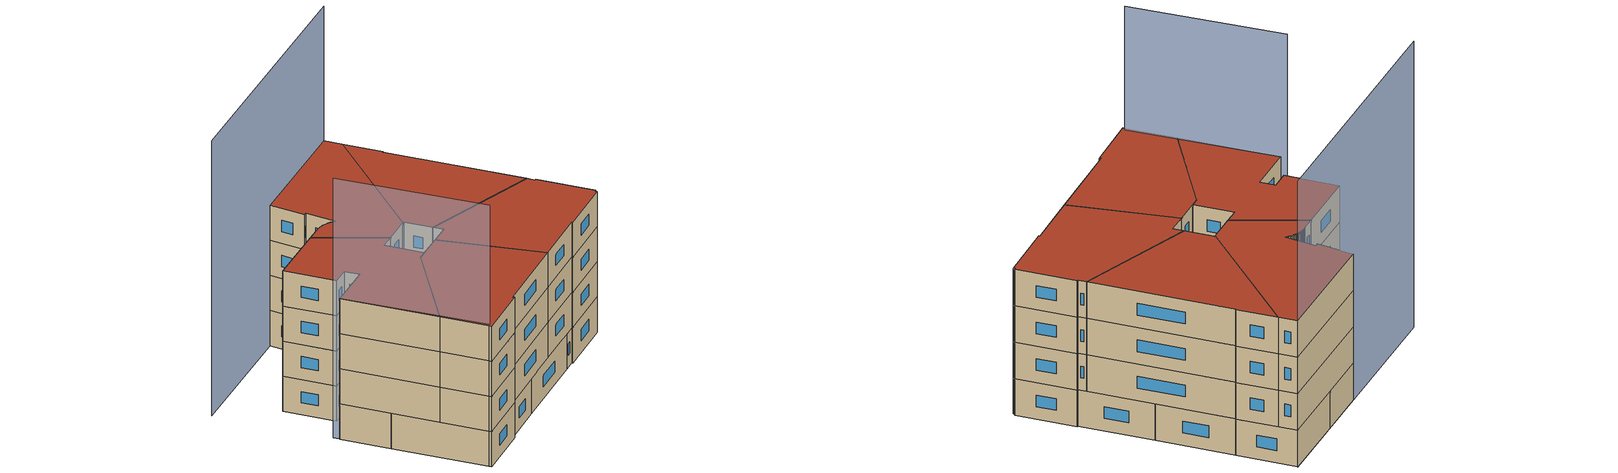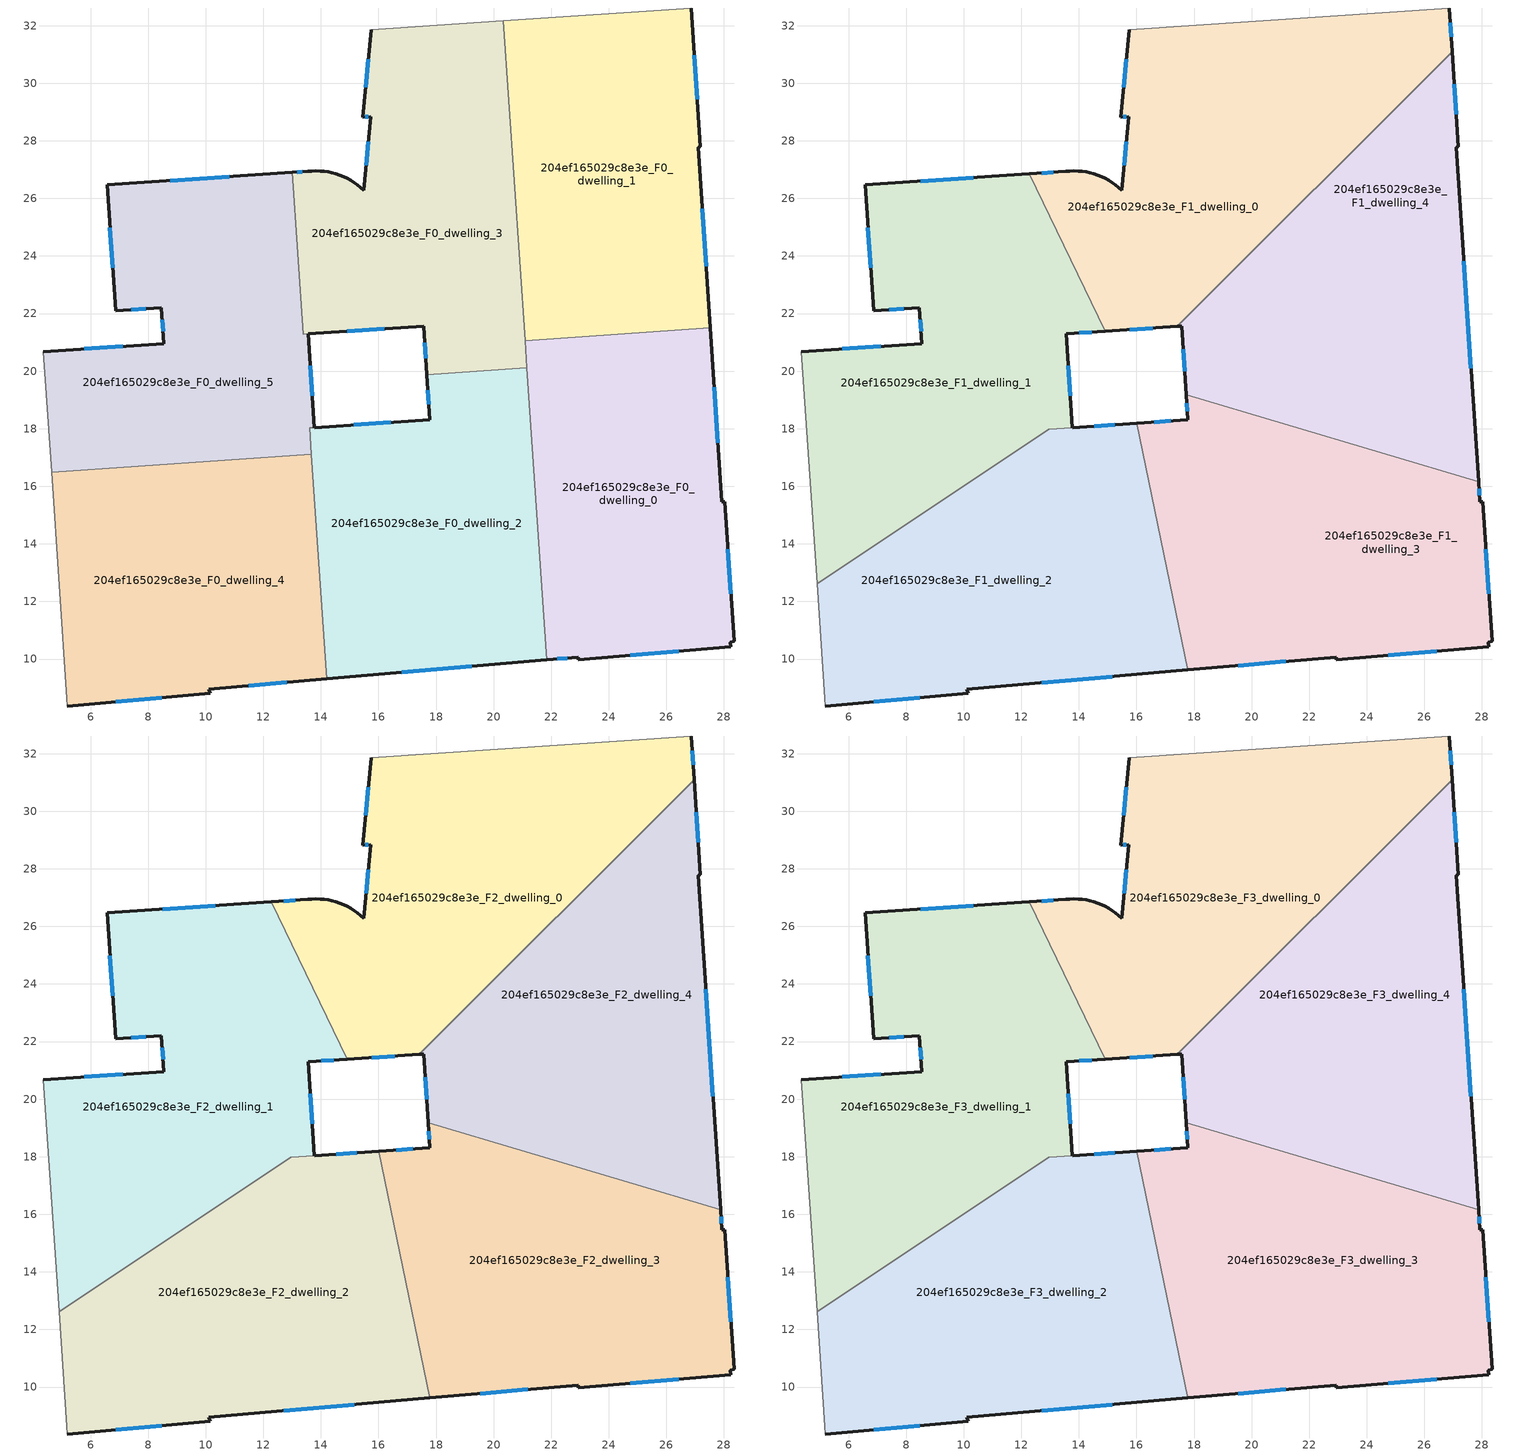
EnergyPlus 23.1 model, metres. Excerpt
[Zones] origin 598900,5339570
204ef165029c8e3e_F0_dwelling_0
 floor ground (EU_floor_Construction): 27.52,21.5 27.93,15.46 28.03,15.47 28.35,10.62 28.21,10.59 28.23,10.43 22.94,9.97 22.93,10.07 21.85,9.97 21.09,21.06 z0
 wall outside (EU_wall_Construction): 21.85,9.97 22.93,10.07 22.94,9.97 28.23,10.43 28.21,10.59 28.35,10.62 28.03,15.47 27.93,15.46 27.52,21.5 z0:3
 wall to 204ef165029c8e3e_F0_dwelling_1 (EU_wall_Construction): 27.52,21.5 21.09,21.06 z0:3
 wall to 204ef165029c8e3e_F0_dwelling_2 (EU_wall_Construction): 21.16,20.11 21.85,9.97 z0:3
 wall to 204ef165029c8e3e_F0_dwelling_3 (EU_wall_Construction): 21.09,21.06 21.16,20.11 z0:3
 window (EU_Window_Construction): 24.74,10.13 26.43,10.27 / 22.22,10.01 22.56,10.04 / 27.79,17.52 27.66,19.45 / 28.24,12.27 28.14,13.82 z1.02:1.98
204ef165029c8e3e_F0_dwelling_1
 floor ground (EU_floor_Construction): 26.86,32.61 27.17,27.8 27.1,27.78 27.52,21.5 21.09,21.06 20.33,32.17 z0
 wall outside (EU_wall_Construction): 27.52,21.5 27.1,27.78 27.17,27.8 26.86,32.61 z0:3
 wall adiabatic (EU_wall_Construction): 26.86,32.61 20.33,32.17 z0:3
 wall to 204ef165029c8e3e_F0_dwelling_3 (EU_wall_Construction): 20.33,32.17 21.09,21.06 z0:3
 window (EU_Window_Construction): 27.38,23.64 27.25,25.64 / 27.07,29.44 26.97,30.98 z1.02:1.98
204ef165029c8e3e_F0_dwelling_2
 floor ground (EU_floor_Construction): 21.16,20.11 21.85,9.97 14.2,9.31 13.61,18.03 17.79,18.31 17.68,19.88 z0
 wall outside (EU_wall_Construction): 14.2,9.31 21.85,9.97 / 17.68,19.88 17.79,18.31 13.78,18.04 z0:3
 wall to 204ef165029c8e3e_F0_dwelling_5 (EU_wall_Construction): 13.78,18.04 13.61,18.03 13.67,17.11 z0:3
 wall to 204ef165029c8e3e_F0_dwelling_3 (EU_wall_Construction): 21.16,20.11 17.68,19.88 z0:3
 wall to 204ef165029c8e3e_F0_dwelling_4 (EU_wall_Construction): 13.67,17.11 14.2,9.31 z0:3
 window (EU_Window_Construction): 16.8,9.54 19.25,9.75 / 16.43,18.22 15.14,18.13 / 17.72,19.34 17.75,18.84 z1.02:1.98
204ef165029c8e3e_F0_dwelling_3
 floor ground (EU_floor_Construction): 20.33,32.17 21.16,20.11 17.68,19.88 17.57,21.57 13.39,21.29 13.01,26.9 13.54,26.94 13.69,26.95 13.83,26.96 13.97,26.95 14.11,26.94 14.25,26.92 14.39,26.89 14.52,26.86 14.65,26.81 14.79,26.76 14.91,26.7 15.04,26.63 15.16,26.55 15.27,26.47 15.38,26.38 15.48,26.28 15.73,28.84 15.45,28.82 15.75,31.86 z0
 wall outside (EU_wall_Construction): 15.75,31.86 15.45,28.82 15.73,28.84 15.48,26.28 15.38,26.38 15.27,26.47 15.16,26.55 15.04,26.63 14.91,26.7 14.79,26.76 14.65,26.81 14.52,26.86 14.39,26.89 14.25,26.92 14.11,26.94 13.97,26.95 13.83,26.96 13.69,26.95 13.54,26.94 13.01,26.9 / 13.56,21.3 17.57,21.57 17.68,19.88 z0:3
 wall adiabatic (EU_wall_Construction): 20.33,32.17 15.75,31.86 z0:3
 wall to 204ef165029c8e3e_F0_dwelling_5 (EU_wall_Construction): 13.01,26.9 13.39,21.29 13.56,21.3 z0:3
 window (EU_Window_Construction): 15.65,27.97 15.57,27.15 / 15.55,28.83 15.64,28.83 / 15.65,30.83 15.55,29.86 / 17.61,20.99 17.65,20.45 / 13.36,26.92 13.19,26.91 / 14.92,21.39 16.2,21.47 z1.02:1.98
204ef165029c8e3e_F0_dwelling_4
 floor ground (EU_floor_Construction): 13.67,17.11 14.2,9.31 10.1,8.96 10.16,8.82 5.18,8.37 5.18,8.64 4.65,16.49 z0
 wall outside (EU_wall_Construction): 5.18,8.37 10.16,8.82 10.1,8.96 14.2,9.31 z0:3
 wall adiabatic (EU_wall_Construction): 4.65,16.49 5.18,8.64 5.18,8.37 z0:3
 wall to 204ef165029c8e3e_F0_dwelling_5 (EU_wall_Construction): 13.67,17.11 4.65,16.49 z0:3
 window (EU_Window_Construction): 11.5,9.08 12.81,9.19 / 6.88,8.52 8.46,8.66 z1.02:1.98
204ef165029c8e3e_F0_dwelling_5
 floor ground (EU_floor_Construction): 13.01,26.9 13.39,21.29 13.56,21.29 13.78,18.04 13.61,18.03 13.67,17.11 4.65,16.49 4.36,20.67 8.55,20.96 8.46,22.21 6.87,22.1 6.57,26.47 z0
 wall outside (EU_wall_Construction): 13.78,18.04 13.56,21.29 / 13.01,26.9 6.57,26.47 6.87,22.1 8.46,22.21 8.55,20.96 4.36,20.67 z0:3
 wall adiabatic (EU_wall_Construction): 4.36,20.67 4.65,16.49 z0:3
 window (EU_Window_Construction): 13.7,19.15 13.63,20.19 / 7.12,20.86 5.78,20.77 / 8.49,21.78 8.52,21.38 / 7.41,22.14 7.92,22.17 / 6.67,24.98 6.77,23.59 / 10.82,26.75 8.76,26.62 z1.02:1.98
204ef165029c8e3e_F1_dwelling_0
 floor to 204ef165029c8e3e_F0_dwelling_3 (EU_floor_Construction): 20.34,32.17 20.83,24.96 17.42,21.56 14.91,21.39 13.13,25.09 13.01,26.9 13.54,26.94 13.69,26.95 13.83,26.96 13.97,26.95 14.11,26.94 14.25,26.92 14.39,26.89 14.52,26.86 14.65,26.81 14.79,26.76 14.91,26.7 15.04,26.63 15.16,26.55 15.27,26.47 15.38,26.38 15.48,26.28 15.73,28.84 15.45,28.82 15.75,31.86 z3
 floor to 204ef165029c8e3e_F0_dwelling_1 (EU_floor_Construction): 26.86,32.61 26.96,31.09 20.83,24.96 20.34,32.17 z3
 floor to 204ef165029c8e3e_F0_dwelling_5 (EU_floor_Construction): 13.01,26.9 13.13,25.09 12.28,26.85 z3
 wall outside (EU_wall_Construction): 15.75,31.86 15.45,28.82 15.73,28.84 15.48,26.28 15.38,26.38 15.27,26.47 15.16,26.55 15.04,26.63 14.91,26.7 14.79,26.76 14.65,26.81 14.52,26.86 14.39,26.89 14.25,26.92 14.11,26.94 13.97,26.95 13.83,26.96 13.69,26.95 13.54,26.94 12.28,26.85 / 26.96,31.09 26.86,32.61 / 14.91,21.39 17.42,21.55 z3:6
 wall adiabatic (EU_wall_Construction): 26.86,32.61 15.75,31.86 z3:6
 wall to 204ef165029c8e3e_F1_dwelling_4 (EU_wall_Construction): 17.42,21.55 26.96,31.09 z3:6
 wall to 204ef165029c8e3e_F1_dwelling_1 (EU_wall_Construction): 12.28,26.85 14.91,21.39 z3:6
 window (EU_Window_Construction): 15.65,27.97 15.57,27.15 / 15.55,28.83 15.64,28.83 / 15.65,30.83 15.55,29.86 / 26.93,31.61 26.89,32.09 / 15.77,21.44 16.57,21.5 / 13.11,26.91 12.71,26.88 z4.02:4.98
204ef165029c8e3e_F1_dwelling_1
 floor to 204ef165029c8e3e_F0_dwelling_5 (EU_floor_Construction): 12.28,26.85 13.13,25.09 13.39,21.29 13.56,21.29 13.78,18.04 12.95,17.99 11.41,16.95 4.65,16.49 4.36,20.67 8.55,20.96 8.46,22.21 6.87,22.1 6.57,26.47 z3
 floor to 204ef165029c8e3e_F0_dwelling_3 (EU_floor_Construction): 13.13,25.09 14.91,21.39 13.39,21.29 z3
 floor to 204ef165029c8e3e_F0_dwelling_4 (EU_floor_Construction): 11.41,16.95 4.91,12.61 4.65,16.49 z3
 wall outside (EU_wall_Construction): 12.28,26.85 6.57,26.47 6.87,22.1 8.46,22.21 8.55,20.96 4.36,20.67 / 13.78,18.04 13.56,21.29 14.91,21.39 z3:6
 wall adiabatic (EU_wall_Construction): 4.36,20.67 4.91,12.61 z3:6
 wall to 204ef165029c8e3e_F1_dwelling_2 (EU_wall_Construction): 4.91,12.61 12.95,17.99 13.78,18.04 z3:6
 window (EU_Window_Construction): 7.12,20.86 5.78,20.77 / 8.49,21.78 8.52,21.38 / 7.41,22.14 7.92,22.17 / 6.67,24.98 6.77,23.59 / 10.34,26.72 8.52,26.6 / 14.02,21.33 14.45,21.36 / 13.7,19.15 13.63,20.19 z4.02:4.98
204ef165029c8e3e_F1_dwelling_2
 floor to 204ef165029c8e3e_F0_dwelling_2 (EU_floor_Construction): 16.01,18.19 17.78,9.62 14.2,9.31 13.61,18.03 13.78,18.04 z3
 floor to 204ef165029c8e3e_F0_dwelling_4 (EU_floor_Construction): 13.67,17.11 14.2,9.31 10.1,8.96 10.16,8.82 5.18,8.37 5.18,8.64 4.91,12.61 11.41,16.95 z3
 floor to 204ef165029c8e3e_F0_dwelling_5 (EU_floor_Construction): 13.61,18.03 13.67,17.11 11.41,16.95 12.95,17.99 z3
 wall outside (EU_wall_Construction): 16.01,18.19 13.78,18.04 / 5.18,8.37 10.16,8.82 10.1,8.96 17.78,9.62 z3:6
 wall adiabatic (EU_wall_Construction): 4.91,12.61 5.18,8.64 5.18,8.37 z3:6
 wall to 204ef165029c8e3e_F1_dwelling_3 (EU_wall_Construction): 17.78,9.62 16.01,18.19 z3:6
 window (EU_Window_Construction): 15.25,18.14 14.54,18.09 / 12.71,9.18 15.16,9.39 / 6.88,8.52 8.46,8.66 z4.02:4.98
204ef165029c8e3e_F1_dwelling_3
 floor to 204ef165029c8e3e_F0_dwelling_0 (EU_floor_Construction): 27.88,16.15 27.93,15.46 28.03,15.47 28.35,10.62 28.21,10.59 28.23,10.43 22.94,9.97 22.93,10.07 21.85,9.97 21.29,18.12 z3
 floor to 204ef165029c8e3e_F0_dwelling_2 (EU_floor_Construction): 21.29,18.12 21.85,9.97 17.78,9.62 16.01,18.19 17.79,18.31 17.73,19.19 z3
 wall outside (EU_wall_Construction): 17.78,9.62 22.93,10.07 22.94,9.97 28.23,10.43 28.21,10.59 28.35,10.62 28.03,15.47 27.93,15.46 27.88,16.15 / 17.73,19.19 17.79,18.31 16.01,18.19 z3:6
 wall to 204ef165029c8e3e_F1_dwelling_4 (EU_wall_Construction): 27.88,16.15 17.73,19.19 z3:6
 window (EU_Window_Construction): 28.24,12.27 28.14,13.82 / 24.74,10.13 26.43,10.27 / 19.53,9.77 21.18,9.92 / 17.18,18.27 16.61,18.23 / 17.75,18.89 17.77,18.61 / 27.91,15.7 27.9,15.92 z4.02:4.98
204ef165029c8e3e_F1_dwelling_4
 floor to 204ef165029c8e3e_F0_dwelling_1 (EU_floor_Construction): 26.96,31.09 27.17,27.8 27.1,27.78 27.52,21.5 21.09,21.06 20.83,24.96 z3
 floor to 204ef165029c8e3e_F0_dwelling_0 (EU_floor_Construction): 27.52,21.5 27.88,16.15 21.29,18.12 21.09,21.06 z3
 floor to 204ef165029c8e3e_F0_dwelling_3 (EU_floor_Construction): 20.83,24.96 21.16,20.11 17.68,19.88 17.57,21.57 17.42,21.56 z3
 floor to 204ef165029c8e3e_F0_dwelling_2 (EU_floor_Construction): 21.16,20.11 21.29,18.12 17.73,19.19 17.68,19.88 z3
 wall outside (EU_wall_Construction): 17.42,21.55 17.57,21.57 17.73,19.19 / 27.88,16.15 27.1,27.78 27.17,27.8 26.96,31.09 z3:6
 window (EU_Window_Construction): 17.62,20.76 17.68,20 / 27.1,28.92 27.03,29.97 / 27.62,20.11 27.37,23.82 z4.02:4.98
204ef165029c8e3e_F2_dwelling_0
 floor to 204ef165029c8e3e_F1_dwelling_0 (EU_floor_Construction): 26.86,32.61 26.96,31.09 17.42,21.55 14.91,21.39 12.28,26.85 13.54,26.94 13.69,26.95 13.83,26.96 13.97,26.95 14.11,26.94 14.25,26.92 14.39,26.89 14.52,26.86 14.65,26.81 14.79,26.76 14.91,26.7 15.04,26.63 15.16,26.55 15.27,26.47 15.38,26.38 15.48,26.28 15.73,28.84 15.45,28.82 15.75,31.86 z6
 wall outside (EU_wall_Construction): 15.75,31.86 15.45,28.82 15.73,28.84 15.48,26.28 15.38,26.38 15.27,26.47 15.16,26.55 15.04,26.63 14.91,26.7 14.79,26.76 14.65,26.81 14.52,26.86 14.39,26.89 14.25,26.92 14.11,26.94 13.97,26.95 13.83,26.96 13.69,26.95 13.54,26.94 12.28,26.85 / 26.96,31.09 26.86,32.61 / 14.91,21.39 17.42,21.55 z6:9
 wall adiabatic (EU_wall_Construction): 26.86,32.61 15.75,31.86 z6:9
 wall to 204ef165029c8e3e_F2_dwelling_4 (EU_wall_Construction): 17.42,21.55 26.96,31.09 z6:9
 wall to 204ef165029c8e3e_F2_dwelling_1 (EU_wall_Construction): 12.28,26.85 14.91,21.39 z6:9
 window (EU_Window_Construction): 15.65,27.97 15.57,27.15 / 15.55,28.83 15.64,28.83 / 15.65,30.83 15.55,29.86 / 26.93,31.61 26.89,32.09 / 15.77,21.44 16.57,21.5 / 13.11,26.91 12.71,26.88 z7.02:7.98
204ef165029c8e3e_F2_dwelling_1
 floor to 204ef165029c8e3e_F1_dwelling_1 (EU_floor_Construction): 12.28,26.85 14.91,21.39 13.56,21.29 13.78,18.04 12.95,17.99 4.91,12.61 4.36,20.67 8.55,20.96 8.46,22.21 6.87,22.1 6.57,26.47 z6
 wall outside (EU_wall_Construction): 12.28,26.85 6.57,26.47 6.87,22.1 8.46,22.21 8.55,20.96 4.36,20.67 / 13.78,18.04 13.56,21.29 14.91,21.39 z6:9
 wall adiabatic (EU_wall_Construction): 4.36,20.67 4.91,12.61 z6:9
 wall to 204ef165029c8e3e_F2_dwelling_2 (EU_wall_Construction): 4.91,12.61 12.95,17.99 13.78,18.04 z6:9
 window (EU_Window_Construction): 7.12,20.86 5.78,20.77 / 8.49,21.78 8.52,21.38 / 7.41,22.14 7.92,22.17 / 6.67,24.98 6.77,23.59 / 10.34,26.72 8.52,26.6 / 14.02,21.33 14.45,21.36 / 13.7,19.15 13.63,20.19 z7.02:7.98
204ef165029c8e3e_F2_dwelling_2
 floor to 204ef165029c8e3e_F1_dwelling_2 (EU_floor_Construction): 16.01,18.19 17.78,9.62 10.1,8.96 10.16,8.82 5.18,8.37 5.18,8.64 4.91,12.61 12.95,17.99 z6
 wall outside (EU_wall_Construction): 16.01,18.19 13.78,18.04 / 5.18,8.37 10.16,8.82 10.1,8.96 17.78,9.62 z6:9
 wall adiabatic (EU_wall_Construction): 4.91,12.61 5.18,8.64 5.18,8.37 z6:9
 wall to 204ef165029c8e3e_F2_dwelling_3 (EU_wall_Construction): 17.78,9.62 16.01,18.19 z6:9
 window (EU_Window_Construction): 15.25,18.14 14.54,18.09 / 12.71,9.18 15.16,9.39 / 6.88,8.52 8.46,8.66 z7.02:7.98
204ef165029c8e3e_F2_dwelling_3
 floor to 204ef165029c8e3e_F1_dwelling_3 (EU_floor_Construction): 27.88,16.15 27.93,15.46 28.03,15.47 28.35,10.62 28.21,10.59 28.23,10.43 22.94,9.97 22.93,10.07 17.78,9.62 16.01,18.19 17.79,18.31 17.73,19.19 z6
 wall outside (EU_wall_Construction): 17.78,9.62 22.93,10.07 22.94,9.97 28.23,10.43 28.21,10.59 28.35,10.62 28.03,15.47 27.93,15.46 27.88,16.15 / 17.73,19.19 17.79,18.31 16.01,18.19 z6:9
 wall to 204ef165029c8e3e_F2_dwelling_4 (EU_wall_Construction): 27.88,16.15 17.73,19.19 z6:9
 window (EU_Window_Construction): 28.24,12.27 28.14,13.82 / 24.74,10.13 26.43,10.27 / 19.53,9.77 21.18,9.92 / 17.18,18.27 16.61,18.23 / 17.75,18.89 17.77,18.61 / 27.91,15.7 27.9,15.92 z7.02:7.98
204ef165029c8e3e_F2_dwelling_4
 floor to 204ef165029c8e3e_F1_dwelling_4 (EU_floor_Construction): 26.96,31.09 27.17,27.8 27.1,27.78 27.88,16.15 17.73,19.19 17.57,21.57 17.42,21.55 z6
 wall outside (EU_wall_Construction): 17.42,21.55 17.57,21.57 17.73,19.19 / 27.88,16.15 27.1,27.78 27.17,27.8 26.96,31.09 z6:9
 window (EU_Window_Construction): 17.62,20.76 17.68,20 / 27.1,28.92 27.03,29.97 / 27.62,20.11 27.37,23.82 z7.02:7.98
204ef165029c8e3e_F3_dwelling_0
 floor to 204ef165029c8e3e_F2_dwelling_0 (EU_floor_Construction): 26.86,32.61 26.96,31.09 17.42,21.55 14.91,21.39 12.28,26.85 13.54,26.94 13.69,26.95 13.83,26.96 13.97,26.95 14.11,26.94 14.25,26.92 14.39,26.89 14.52,26.86 14.65,26.81 14.79,26.76 14.91,26.7 15.04,26.63 15.16,26.55 15.27,26.47 15.38,26.38 15.48,26.28 15.73,28.84 15.45,28.82 15.75,31.86 z9
 wall outside (EU_wall_Construction): 15.75,31.86 15.45,28.82 15.73,28.84 15.48,26.28 15.38,26.38 15.27,26.47 15.16,26.55 15.04,26.63 14.91,26.7 14.79,26.76 14.65,26.81 14.52,26.86 14.39,26.89 14.25,26.92 14.11,26.94 13.97,26.95 13.83,26.96 13.69,26.95 13.54,26.94 12.28,26.85 / 26.96,31.09 26.86,32.61 / 14.91,21.39 17.42,21.55 z9:12
 wall adiabatic (EU_wall_Construction): 26.86,32.61 15.75,31.86 z9:12
 wall to 204ef165029c8e3e_F3_dwelling_4 (EU_wall_Construction): 17.42,21.55 26.96,31.09 z9:12
 wall to 204ef165029c8e3e_F3_dwelling_1 (EU_wall_Construction): 12.28,26.85 14.91,21.39 z9:12
 window (EU_Window_Construction): 15.65,27.97 15.57,27.15 / 15.55,28.83 15.64,28.83 / 15.65,30.83 15.55,29.86 / 26.93,31.61 26.89,32.09 / 15.77,21.44 16.57,21.5 / 13.11,26.91 12.71,26.88 z10.02:10.98
 roof outside (EU_roof_Construction): 17.42,21.55 26.96,31.09 26.86,32.61 15.75,31.86 15.45,28.82 15.73,28.84 15.48,26.28 15.38,26.38 15.27,26.47 15.16,26.55 15.04,26.63 14.91,26.7 14.79,26.76 14.65,26.81 14.52,26.86 14.39,26.89 14.25,26.92 14.11,26.94 13.97,26.95 13.83,26.96 13.69,26.95 13.54,26.94 12.28,26.85 14.91,21.39 z12
204ef165029c8e3e_F3_dwelling_1
 floor to 204ef165029c8e3e_F2_dwelling_1 (EU_floor_Construction): 12.28,26.85 14.91,21.39 13.56,21.29 13.78,18.04 12.95,17.99 4.91,12.61 4.36,20.67 8.55,20.96 8.46,22.21 6.87,22.1 6.57,26.47 z9
 wall outside (EU_wall_Construction): 12.28,26.85 6.57,26.47 6.87,22.1 8.46,22.21 8.55,20.96 4.36,20.67 / 13.78,18.04 13.56,21.29 14.91,21.39 z9:12
 wall adiabatic (EU_wall_Construction): 4.36,20.67 4.91,12.61 z9:12
 wall to 204ef165029c8e3e_F3_dwelling_2 (EU_wall_Construction): 4.91,12.61 12.95,17.99 13.78,18.04 z9:12
 window (EU_Window_Construction): 7.12,20.86 5.78,20.77 / 8.49,21.78 8.52,21.38 / 7.41,22.14 7.92,22.17 / 6.67,24.98 6.77,23.59 / 10.34,26.72 8.52,26.6 / 14.02,21.33 14.45,21.36 / 13.7,19.15 13.63,20.19 z10.02:10.98
 roof outside (EU_roof_Construction): 13.78,18.04 13.56,21.29 14.91,21.39 12.28,26.85 6.57,26.47 6.87,22.1 8.46,22.21 8.55,20.96 4.36,20.67 4.91,12.61 12.95,17.99 z12
204ef165029c8e3e_F3_dwelling_2
 floor to 204ef165029c8e3e_F2_dwelling_2 (EU_floor_Construction): 16.01,18.19 17.78,9.62 10.1,8.96 10.16,8.82 5.18,8.37 5.18,8.64 4.91,12.61 12.95,17.99 z9
 wall outside (EU_wall_Construction): 16.01,18.19 13.78,18.04 / 5.18,8.37 10.16,8.82 10.1,8.96 17.78,9.62 z9:12
 wall adiabatic (EU_wall_Construction): 4.91,12.61 5.18,8.64 5.18,8.37 z9:12
 wall to 204ef165029c8e3e_F3_dwelling_3 (EU_wall_Construction): 17.78,9.62 16.01,18.19 z9:12
 window (EU_Window_Construction): 15.25,18.14 14.54,18.09 / 12.71,9.18 15.16,9.39 / 6.88,8.52 8.46,8.66 z10.02:10.98
 roof outside (EU_roof_Construction): 17.78,9.62 16.01,18.19 12.95,17.99 4.91,12.61 5.18,8.64 5.18,8.37 10.16,8.82 10.1,8.96 z12
204ef165029c8e3e_F3_dwelling_3
 floor to 204ef165029c8e3e_F2_dwelling_3 (EU_floor_Construction): 27.88,16.15 27.93,15.46 28.03,15.47 28.35,10.62 28.21,10.59 28.23,10.43 22.94,9.97 22.93,10.07 17.78,9.62 16.01,18.19 17.79,18.31 17.73,19.19 z9
 wall outside (EU_wall_Construction): 17.78,9.62 22.93,10.07 22.94,9.97 28.23,10.43 28.21,10.59 28.35,10.62 28.03,15.47 27.93,15.46 27.88,16.15 / 17.73,19.19 17.79,18.31 16.01,18.19 z9:12
 wall to 204ef165029c8e3e_F3_dwelling_4 (EU_wall_Construction): 27.88,16.15 17.73,19.19 z9:12
 window (EU_Window_Construction): 28.24,12.27 28.14,13.82 / 24.74,10.13 26.43,10.27 / 19.53,9.77 21.18,9.92 / 17.18,18.27 16.61,18.23 / 17.75,18.89 17.77,18.61 / 27.91,15.7 27.9,15.92 z10.02:10.98
 roof outside (EU_roof_Construction): 28.23,10.43 28.21,10.59 28.35,10.62 28.03,15.47 27.93,15.46 27.88,16.15 17.73,19.19 17.79,18.31 16.01,18.19 17.78,9.62 22.93,10.07 22.94,9.97 z12
204ef165029c8e3e_F3_dwelling_4
 floor to 204ef165029c8e3e_F2_dwelling_4 (EU_floor_Construction): 26.96,31.09 27.17,27.8 27.1,27.78 27.88,16.15 17.73,19.19 17.57,21.57 17.42,21.55 z9
 wall outside (EU_wall_Construction): 17.42,21.55 17.57,21.57 17.73,19.19 / 27.88,16.15 27.1,27.78 27.17,27.8 26.96,31.09 z9:12
 window (EU_Window_Construction): 17.62,20.76 17.68,20 / 27.1,28.92 27.03,29.97 / 27.62,20.11 27.37,23.82 z10.02:10.98
 roof outside (EU_roof_Construction): 27.88,16.15 27.1,27.78 27.17,27.8 26.96,31.09 17.42,21.55 17.57,21.57 17.73,19.19 z12
shading: 4.33,21.19 5.42,8.66 z0:22.2; 26.88,32.61 3.66,31.02 z0:23.5
[Building]
EU S2 Campaign: North Axis=0; Terrain=City; Solar Distribution=FullExterior
[Site:Location]
Vienna: Latitude=48; Longitude=16.5; Time Zone=1; Elevation=183
[SizingPeriod:WeatherFileDays]
AnnualSizingPeriod: Begin Month=1; Begin Day of Month=1; End Month=12; End Day of Month=31; Day of Week for Start Day=Monday; Use Weather File Daylight Saving Period=No; Use Weather File Rain and Snow Indicators=No
[MATERIAL]
EU_InternalMass_Material: Roughness=MediumRough; Thickness=0.1; Conductivity=1; Density=1800; Specific Heat=900; Thermal Absorptance=0.9; Solar Absorptance=0.7; Visible Absorptance=0.7
[MATERIAL:NOMASS] Roughness=MediumRough; Thermal Absorptance=0.9; Solar Absorptance=0.7; Visible Absorptance=0.7
Name | Thermal Resistance
EU_wall_NoMass | 0.942466
EU_roof_NoMass | 0.551687
EU_floor_NoMass | 0.66527
[WINDOWMATERIAL:SIMPLEGLAZINGSYSTEM]
EU_Window_SimpleGlazing: UFactor=2.03367; Solar Heat Gain Coefficient=0.65; Visible Transmittance=0.65
[CONSTRUCTION]
EU_wall_Construction: EU_wall_NoMass
EU_roof_Construction: EU_roof_NoMass
EU_floor_Construction: EU_floor_NoMass
EU_Window_Construction: EU_Window_SimpleGlazing
EU_InternalMass_Construction: EU_InternalMass_Material
[ZONE] Type=1; Multiplier=1; Ceiling Height=autocalculate; Floor Area=autocalculate; Part of Total Floor Area=Yes
Name | Volume
204ef165029c8e3e_F0_dwelling_0 | 216.63
204ef165029c8e3e_F1_dwelling_0; 204ef165029c8e3e_F2_dwelling_0; 204ef165029c8e3e_F3_dwelling_0 | 259.953
204ef165029c8e3e_F0_dwelling_1 | 216.626
204ef165029c8e3e_F1_dwelling_1; 204ef165029c8e3e_F2_dwelling_1; 204ef165029c8e3e_F3_dwelling_1 | 260.522
204ef165029c8e3e_F0_dwelling_2 | 215.836
204ef165029c8e3e_F1_dwelling_2; 204ef165029c8e3e_F2_dwelling_2; 204ef165029c8e3e_F3_dwelling_2 | 259.365
204ef165029c8e3e_F0_dwelling_3 | 215.729
204ef165029c8e3e_F1_dwelling_3; 204ef165029c8e3e_F2_dwelling_3; 204ef165029c8e3e_F3_dwelling_3 | 259.93
204ef165029c8e3e_F0_dwelling_4 | 216.609
204ef165029c8e3e_F1_dwelling_4; 204ef165029c8e3e_F2_dwelling_4; 204ef165029c8e3e_F3_dwelling_4 | 259.962
204ef165029c8e3e_F0_dwelling_5 | 218.269
[INTERNALMASS] Construction=EU_InternalMass_Construction
Name | Zone or ZoneList | Surface Area
204ef165029c8e3e_F0_dwelling_0_EU_InternalMass | 204ef165029c8e3e_F0_dwelling_0 | 72.2101
204ef165029c8e3e_F0_dwelling_1_EU_InternalMass | 204ef165029c8e3e_F0_dwelling_1 | 72.2087
204ef165029c8e3e_F0_dwelling_2_EU_InternalMass | 204ef165029c8e3e_F0_dwelling_2 | 71.9435
204ef165029c8e3e_F0_dwelling_3_EU_InternalMass | 204ef165029c8e3e_F0_dwelling_3 | 71.9204
204ef165029c8e3e_F0_dwelling_4_EU_InternalMass | 204ef165029c8e3e_F0_dwelling_4 | 72.2032
204ef165029c8e3e_F0_dwelling_5_EU_InternalMass | 204ef165029c8e3e_F0_dwelling_5 | 72.7564
204ef165029c8e3e_F1_dwelling_0_EU_InternalMass | 204ef165029c8e3e_F1_dwelling_0 | 86.6506
204ef165029c8e3e_F1_dwelling_1_EU_InternalMass | 204ef165029c8e3e_F1_dwelling_1 | 86.8405
204ef165029c8e3e_F1_dwelling_2_EU_InternalMass | 204ef165029c8e3e_F1_dwelling_2 | 86.4529
204ef165029c8e3e_F1_dwelling_3_EU_InternalMass | 204ef165029c8e3e_F1_dwelling_3 | 86.6434
204ef165029c8e3e_F1_dwelling_4_EU_InternalMass | 204ef165029c8e3e_F1_dwelling_4 | 86.6539
204ef165029c8e3e_F2_dwelling_0_EU_InternalMass | 204ef165029c8e3e_F2_dwelling_0 | 86.6506
204ef165029c8e3e_F2_dwelling_1_EU_InternalMass | 204ef165029c8e3e_F2_dwelling_1 | 86.8405
204ef165029c8e3e_F2_dwelling_2_EU_InternalMass | 204ef165029c8e3e_F2_dwelling_2 | 86.4529
204ef165029c8e3e_F2_dwelling_3_EU_InternalMass | 204ef165029c8e3e_F2_dwelling_3 | 86.6434
204ef165029c8e3e_F2_dwelling_4_EU_InternalMass | 204ef165029c8e3e_F2_dwelling_4 | 86.6539
204ef165029c8e3e_F3_dwelling_0_EU_InternalMass | 204ef165029c8e3e_F3_dwelling_0 | 86.6506
204ef165029c8e3e_F3_dwelling_1_EU_InternalMass | 204ef165029c8e3e_F3_dwelling_1 | 86.8405
204ef165029c8e3e_F3_dwelling_2_EU_InternalMass | 204ef165029c8e3e_F3_dwelling_2 | 86.4529
204ef165029c8e3e_F3_dwelling_3_EU_InternalMass | 204ef165029c8e3e_F3_dwelling_3 | 86.6434
204ef165029c8e3e_F3_dwelling_4_EU_InternalMass | 204ef165029c8e3e_F3_dwelling_4 | 86.6539
[OTHEREQUIPMENT] Fuel Type=Electricity; Design Level Calculation Method=Watts/Area; Power per Zone Floor Area=1; Fraction Latent=0; Fraction Radiant=0; Fraction Lost=0; Carbon Dioxide Generation Rate=0; EndUse Subcategory=EU_Step8_InternalGains
Name | Zone or ZoneList or Space or SpaceList | Schedule
EU_Step8_InternalGain_204ef165029c8e3e_F0_dwelling_0_f000 | 204ef165029c8e3e_F0_dwelling_0 | EU_Step8_GainSchedule_204ef165029c8e3e_F0_dwelling_0_f000
EU_Step8_InternalGain_204ef165029c8e3e_F0_dwelling_1_f000 | 204ef165029c8e3e_F0_dwelling_1 | EU_Step8_GainSchedule_204ef165029c8e3e_F0_dwelling_1_f000
EU_Step8_InternalGain_204ef165029c8e3e_F0_dwelling_2_f000 | 204ef165029c8e3e_F0_dwelling_2 | EU_Step8_GainSchedule_204ef165029c8e3e_F0_dwelling_2_f000
EU_Step8_InternalGain_204ef165029c8e3e_F0_dwelling_3_f000 | 204ef165029c8e3e_F0_dwelling_3 | EU_Step8_GainSchedule_204ef165029c8e3e_F0_dwelling_3_f000
EU_Step8_InternalGain_204ef165029c8e3e_F0_dwelling_4_f000 | 204ef165029c8e3e_F0_dwelling_4 | EU_Step8_GainSchedule_204ef165029c8e3e_F0_dwelling_4_f000
EU_Step8_InternalGain_204ef165029c8e3e_F0_dwelling_5_f000 | 204ef165029c8e3e_F0_dwelling_5 | EU_Step8_GainSchedule_204ef165029c8e3e_F0_dwelling_5_f000
EU_Step8_InternalGain_204ef165029c8e3e_F1_dwelling_0_f000 | 204ef165029c8e3e_F1_dwelling_0 | EU_Step8_GainSchedule_204ef165029c8e3e_F1_dwelling_0_f000
EU_Step8_InternalGain_204ef165029c8e3e_F1_dwelling_1_f000 | 204ef165029c8e3e_F1_dwelling_1 | EU_Step8_GainSchedule_204ef165029c8e3e_F1_dwelling_1_f000
EU_Step8_InternalGain_204ef165029c8e3e_F1_dwelling_2_f000 | 204ef165029c8e3e_F1_dwelling_2 | EU_Step8_GainSchedule_204ef165029c8e3e_F1_dwelling_2_f000
EU_Step8_InternalGain_204ef165029c8e3e_F1_dwelling_3_f000 | 204ef165029c8e3e_F1_dwelling_3 | EU_Step8_GainSchedule_204ef165029c8e3e_F1_dwelling_3_f000
EU_Step8_InternalGain_204ef165029c8e3e_F1_dwelling_4_f000 | 204ef165029c8e3e_F1_dwelling_4 | EU_Step8_GainSchedule_204ef165029c8e3e_F1_dwelling_4_f000
EU_Step8_InternalGain_204ef165029c8e3e_F2_dwelling_0_f000 | 204ef165029c8e3e_F2_dwelling_0 | EU_Step8_GainSchedule_204ef165029c8e3e_F2_dwelling_0_f000
EU_Step8_InternalGain_204ef165029c8e3e_F2_dwelling_1_f000 | 204ef165029c8e3e_F2_dwelling_1 | EU_Step8_GainSchedule_204ef165029c8e3e_F2_dwelling_1_f000
EU_Step8_InternalGain_204ef165029c8e3e_F2_dwelling_2_f000 | 204ef165029c8e3e_F2_dwelling_2 | EU_Step8_GainSchedule_204ef165029c8e3e_F2_dwelling_2_f000
EU_Step8_InternalGain_204ef165029c8e3e_F2_dwelling_3_f000 | 204ef165029c8e3e_F2_dwelling_3 | EU_Step8_GainSchedule_204ef165029c8e3e_F2_dwelling_3_f000
EU_Step8_InternalGain_204ef165029c8e3e_F2_dwelling_4_f000 | 204ef165029c8e3e_F2_dwelling_4 | EU_Step8_GainSchedule_204ef165029c8e3e_F2_dwelling_4_f000
EU_Step8_InternalGain_204ef165029c8e3e_F3_dwelling_0_f000 | 204ef165029c8e3e_F3_dwelling_0 | EU_Step8_GainSchedule_204ef165029c8e3e_F3_dwelling_0_f000
EU_Step8_InternalGain_204ef165029c8e3e_F3_dwelling_1_f000 | 204ef165029c8e3e_F3_dwelling_1 | EU_Step8_GainSchedule_204ef165029c8e3e_F3_dwelling_1_f000
EU_Step8_InternalGain_204ef165029c8e3e_F3_dwelling_2_f000 | 204ef165029c8e3e_F3_dwelling_2 | EU_Step8_GainSchedule_204ef165029c8e3e_F3_dwelling_2_f000
EU_Step8_InternalGain_204ef165029c8e3e_F3_dwelling_3_f000 | 204ef165029c8e3e_F3_dwelling_3 | EU_Step8_GainSchedule_204ef165029c8e3e_F3_dwelling_3_f000
EU_Step8_InternalGain_204ef165029c8e3e_F3_dwelling_4_f000 | 204ef165029c8e3e_F3_dwelling_4 | EU_Step8_GainSchedule_204ef165029c8e3e_F3_dwelling_4_f000
[ZONEVENTILATION:DESIGNFLOWRATE] Schedule=EU_AlwaysOn; Design Flow Rate Calculation Method=AirChanges/Hour; Air Changes per Hour=0.530523; Ventilation Type=Natural; Fan Pressure Rise=0; Fan Total Efficiency=1; Constant Term Coefficient=1; Temperature Term Coefficient=0; Velocity Term Coefficient=0; Velocity Squared Term Coefficient=0; Minimum Indoor Temperature=-100; Maximum Indoor Temperature=100; Delta Temperature=-100; Minimum Outdoor Temperature=-100; Maximum Outdoor Temperature=100; Maximum Wind Speed=40
Name | Zone or ZoneList or Space or SpaceList
EU_ConstantAir_204ef165029c8e3e_F0_dwelling_0 | 204ef165029c8e3e_F0_dwelling_0
EU_ConstantAir_204ef165029c8e3e_F0_dwelling_1 | 204ef165029c8e3e_F0_dwelling_1
EU_ConstantAir_204ef165029c8e3e_F0_dwelling_2 | 204ef165029c8e3e_F0_dwelling_2
EU_ConstantAir_204ef165029c8e3e_F0_dwelling_3 | 204ef165029c8e3e_F0_dwelling_3
EU_ConstantAir_204ef165029c8e3e_F0_dwelling_4 | 204ef165029c8e3e_F0_dwelling_4
EU_ConstantAir_204ef165029c8e3e_F0_dwelling_5 | 204ef165029c8e3e_F0_dwelling_5
EU_ConstantAir_204ef165029c8e3e_F1_dwelling_0 | 204ef165029c8e3e_F1_dwelling_0
EU_ConstantAir_204ef165029c8e3e_F1_dwelling_1 | 204ef165029c8e3e_F1_dwelling_1
EU_ConstantAir_204ef165029c8e3e_F1_dwelling_2 | 204ef165029c8e3e_F1_dwelling_2
EU_ConstantAir_204ef165029c8e3e_F1_dwelling_3 | 204ef165029c8e3e_F1_dwelling_3
EU_ConstantAir_204ef165029c8e3e_F1_dwelling_4 | 204ef165029c8e3e_F1_dwelling_4
EU_ConstantAir_204ef165029c8e3e_F2_dwelling_0 | 204ef165029c8e3e_F2_dwelling_0
EU_ConstantAir_204ef165029c8e3e_F2_dwelling_1 | 204ef165029c8e3e_F2_dwelling_1
EU_ConstantAir_204ef165029c8e3e_F2_dwelling_2 | 204ef165029c8e3e_F2_dwelling_2
EU_ConstantAir_204ef165029c8e3e_F2_dwelling_3 | 204ef165029c8e3e_F2_dwelling_3
EU_ConstantAir_204ef165029c8e3e_F2_dwelling_4 | 204ef165029c8e3e_F2_dwelling_4
EU_ConstantAir_204ef165029c8e3e_F3_dwelling_0 | 204ef165029c8e3e_F3_dwelling_0
EU_ConstantAir_204ef165029c8e3e_F3_dwelling_1 | 204ef165029c8e3e_F3_dwelling_1
EU_ConstantAir_204ef165029c8e3e_F3_dwelling_2 | 204ef165029c8e3e_F3_dwelling_2
EU_ConstantAir_204ef165029c8e3e_F3_dwelling_3 | 204ef165029c8e3e_F3_dwelling_3
EU_ConstantAir_204ef165029c8e3e_F3_dwelling_4 | 204ef165029c8e3e_F3_dwelling_4
[HVACTEMPLATE:THERMOSTAT] Constant Heating Setpoint=20; Constant Cooling Setpoint=50
EU_HeatOnly_204ef165029c8e3e_F0_dwelling_0; EU_HeatOnly_204ef165029c8e3e_F0_dwelling_1; EU_HeatOnly_204ef165029c8e3e_F0_dwelling_2; EU_HeatOnly_204ef165029c8e3e_F0_dwelling_3; EU_HeatOnly_204ef165029c8e3e_F0_dwelling_4; EU_HeatOnly_204ef165029c8e3e_F0_dwelling_5; EU_HeatOnly_204ef165029c8e3e_F1_dwelling_0; EU_HeatOnly_204ef165029c8e3e_F1_dwelling_1; EU_HeatOnly_204ef165029c8e3e_F1_dwelling_2; EU_HeatOnly_204ef165029c8e3e_F1_dwelling_3; EU_HeatOnly_204ef165029c8e3e_F1_dwelling_4; EU_HeatOnly_204ef165029c8e3e_F2_dwelling_0; EU_HeatOnly_204ef165029c8e3e_F2_dwelling_1; EU_HeatOnly_204ef165029c8e3e_F2_dwelling_2; EU_HeatOnly_204ef165029c8e3e_F2_dwelling_3; EU_HeatOnly_204ef165029c8e3e_F2_dwelling_4; EU_HeatOnly_204ef165029c8e3e_F3_dwelling_0; EU_HeatOnly_204ef165029c8e3e_F3_dwelling_1; EU_HeatOnly_204ef165029c8e3e_F3_dwelling_2; EU_HeatOnly_204ef165029c8e3e_F3_dwelling_3; EU_HeatOnly_204ef165029c8e3e_F3_dwelling_4
[HVACTEMPLATE:ZONE:IDEALLOADSAIRSYSTEM] System Availability Schedule=EU_AlwaysOn; Maximum Heating Supply Air Temperature=50; Minimum Cooling Supply Air Temperature=13; Maximum Heating Supply Air Humidity Ratio=0.0156; Minimum Cooling Supply Air Humidity Ratio=0.0077; Heating Limit=NoLimit; Cooling Limit=NoLimit; Heating Availability Schedule=EU_AlwaysOn; Cooling Availability Schedule=EU_CoolingOff; Dehumidification Control Type=ConstantSensibleHeatRatio; Cooling Sensible Heat Ratio=0.7; Dehumidification Setpoint=60; Humidification Control Type=None; Humidification Setpoint=30; Outdoor Air Method=None; Outdoor Air Flow Rate per Person=0.00944; Outdoor Air Flow Rate per Zone Floor Area=0; Outdoor Air Flow Rate per Zone=0; Demand Controlled Ventilation Type=None; Outdoor Air Economizer Type=NoEconomizer; Heat Recovery Type=None; Sensible Heat Recovery Effectiveness=0.7; Latent Heat Recovery Effectiveness=0.65
Name | Template Thermostat
204ef165029c8e3e_F0_dwelling_0 | EU_HeatOnly_204ef165029c8e3e_F0_dwelling_0
204ef165029c8e3e_F0_dwelling_1 | EU_HeatOnly_204ef165029c8e3e_F0_dwelling_1
204ef165029c8e3e_F0_dwelling_2 | EU_HeatOnly_204ef165029c8e3e_F0_dwelling_2
204ef165029c8e3e_F0_dwelling_3 | EU_HeatOnly_204ef165029c8e3e_F0_dwelling_3
204ef165029c8e3e_F0_dwelling_4 | EU_HeatOnly_204ef165029c8e3e_F0_dwelling_4
204ef165029c8e3e_F0_dwelling_5 | EU_HeatOnly_204ef165029c8e3e_F0_dwelling_5
204ef165029c8e3e_F1_dwelling_0 | EU_HeatOnly_204ef165029c8e3e_F1_dwelling_0
204ef165029c8e3e_F1_dwelling_1 | EU_HeatOnly_204ef165029c8e3e_F1_dwelling_1
204ef165029c8e3e_F1_dwelling_2 | EU_HeatOnly_204ef165029c8e3e_F1_dwelling_2
204ef165029c8e3e_F1_dwelling_3 | EU_HeatOnly_204ef165029c8e3e_F1_dwelling_3
204ef165029c8e3e_F1_dwelling_4 | EU_HeatOnly_204ef165029c8e3e_F1_dwelling_4
204ef165029c8e3e_F2_dwelling_0 | EU_HeatOnly_204ef165029c8e3e_F2_dwelling_0
204ef165029c8e3e_F2_dwelling_1 | EU_HeatOnly_204ef165029c8e3e_F2_dwelling_1
204ef165029c8e3e_F2_dwelling_2 | EU_HeatOnly_204ef165029c8e3e_F2_dwelling_2
204ef165029c8e3e_F2_dwelling_3 | EU_HeatOnly_204ef165029c8e3e_F2_dwelling_3
204ef165029c8e3e_F2_dwelling_4 | EU_HeatOnly_204ef165029c8e3e_F2_dwelling_4
204ef165029c8e3e_F3_dwelling_0 | EU_HeatOnly_204ef165029c8e3e_F3_dwelling_0
204ef165029c8e3e_F3_dwelling_1 | EU_HeatOnly_204ef165029c8e3e_F3_dwelling_1
204ef165029c8e3e_F3_dwelling_2 | EU_HeatOnly_204ef165029c8e3e_F3_dwelling_2
204ef165029c8e3e_F3_dwelling_3 | EU_HeatOnly_204ef165029c8e3e_F3_dwelling_3
204ef165029c8e3e_F3_dwelling_4 | EU_HeatOnly_204ef165029c8e3e_F3_dwelling_4
[SIZING:ZONE] Zone Cooling Design Supply Air Temperature Input Method=SupplyAirTemperature; Zone Cooling Design Supply Air Temperature=13; Zone Heating Design Supply Air Temperature Input Method=SupplyAirTemperature; Zone Heating Design Supply Air Temperature=50; Zone Cooling Design Supply Air Humidity Ratio=0.008; Zone Heating Design Supply Air Humidity Ratio=0.008; Cooling Design Air Flow Method=DesignDay; Cooling Design Air Flow Rate=0; Cooling Minimum Air Flow per Zone Floor Area=0.000762; Cooling Minimum Air Flow=0; Cooling Minimum Air Flow Fraction=0.2; Heating Design Air Flow Method=DesignDay; Heating Design Air Flow Rate=0; Heating Maximum Air Flow per Zone Floor Area=0.002032; Heating Maximum Air Flow=0.141576; Heating Maximum Air Flow Fraction=0.3; Account for Dedicated Outdoor Air System=No; Dedicated Outdoor Air System Control Strategy=NeutralSupplyAir; Dedicated Outdoor Air Low Setpoint Temperature for Design=autosize; Dedicated Outdoor Air High Setpoint Temperature for Design=autosize; Zone Load Sizing Method=Sensible Load Only No Latent Load; Zone Latent Cooling Design Supply Air Humidity Ratio Input Method=HumidityRatioDifference; Zone Cooling Design Supply Air Humidity Ratio Difference=0.005; Zone Latent Heating Design Supply Air Humidity Ratio Input Method=HumidityRatioDifference; Zone Humidification Design Supply Air Humidity Ratio Difference=0.005
204ef165029c8e3e_F0_dwelling_0; 204ef165029c8e3e_F0_dwelling_1; 204ef165029c8e3e_F0_dwelling_2; 204ef165029c8e3e_F0_dwelling_3; 204ef165029c8e3e_F0_dwelling_4; 204ef165029c8e3e_F0_dwelling_5; 204ef165029c8e3e_F1_dwelling_0; 204ef165029c8e3e_F1_dwelling_1; 204ef165029c8e3e_F1_dwelling_2; 204ef165029c8e3e_F1_dwelling_3; 204ef165029c8e3e_F1_dwelling_4; 204ef165029c8e3e_F2_dwelling_0; 204ef165029c8e3e_F2_dwelling_1; 204ef165029c8e3e_F2_dwelling_2; 204ef165029c8e3e_F2_dwelling_3; 204ef165029c8e3e_F2_dwelling_4; 204ef165029c8e3e_F3_dwelling_0; 204ef165029c8e3e_F3_dwelling_1; 204ef165029c8e3e_F3_dwelling_2; 204ef165029c8e3e_F3_dwelling_3; 204ef165029c8e3e_F3_dwelling_4
[SCHEDULE:CONSTANT]
Name | Hourly Value
EU_AlwaysOn | 1
EU_CoolingOff | 0
[SCHEDULE:FILE] Column Number=1; Rows to Skip at Top=0; Number of Hours of Data=8760; Column Separator=Comma; Interpolate to Timestep=No; Minutes per Item=60; Adjust Schedule for Daylight Savings=Yes
Name | File
EU_Step8_GainSchedule_204ef165029c8e3e_F0_dwelling_0_f000 | ../../schedules/204ef165029c8e3e/204ef165029c8e3e_F0_dwelling_0_f000_gain.csv
EU_Step8_GainSchedule_204ef165029c8e3e_F0_dwelling_1_f000 | ../../schedules/204ef165029c8e3e/204ef165029c8e3e_F0_dwelling_1_f000_gain.csv
EU_Step8_GainSchedule_204ef165029c8e3e_F0_dwelling_2_f000 | ../../schedules/204ef165029c8e3e/204ef165029c8e3e_F0_dwelling_2_f000_gain.csv
EU_Step8_GainSchedule_204ef165029c8e3e_F0_dwelling_3_f000 | ../../schedules/204ef165029c8e3e/204ef165029c8e3e_F0_dwelling_3_f000_gain.csv
EU_Step8_GainSchedule_204ef165029c8e3e_F0_dwelling_4_f000 | ../../schedules/204ef165029c8e3e/204ef165029c8e3e_F0_dwelling_4_f000_gain.csv
EU_Step8_GainSchedule_204ef165029c8e3e_F0_dwelling_5_f000 | ../../schedules/204ef165029c8e3e/204ef165029c8e3e_F0_dwelling_5_f000_gain.csv
EU_Step8_GainSchedule_204ef165029c8e3e_F1_dwelling_0_f000 | ../../schedules/204ef165029c8e3e/204ef165029c8e3e_F1_dwelling_0_f000_gain.csv
EU_Step8_GainSchedule_204ef165029c8e3e_F1_dwelling_1_f000 | ../../schedules/204ef165029c8e3e/204ef165029c8e3e_F1_dwelling_1_f000_gain.csv
EU_Step8_GainSchedule_204ef165029c8e3e_F1_dwelling_2_f000 | ../../schedules/204ef165029c8e3e/204ef165029c8e3e_F1_dwelling_2_f000_gain.csv
EU_Step8_GainSchedule_204ef165029c8e3e_F1_dwelling_3_f000 | ../../schedules/204ef165029c8e3e/204ef165029c8e3e_F1_dwelling_3_f000_gain.csv
EU_Step8_GainSchedule_204ef165029c8e3e_F1_dwelling_4_f000 | ../../schedules/204ef165029c8e3e/204ef165029c8e3e_F1_dwelling_4_f000_gain.csv
EU_Step8_GainSchedule_204ef165029c8e3e_F2_dwelling_0_f000 | ../../schedules/204ef165029c8e3e/204ef165029c8e3e_F2_dwelling_0_f000_gain.csv
EU_Step8_GainSchedule_204ef165029c8e3e_F2_dwelling_1_f000 | ../../schedules/204ef165029c8e3e/204ef165029c8e3e_F2_dwelling_1_f000_gain.csv
EU_Step8_GainSchedule_204ef165029c8e3e_F2_dwelling_2_f000 | ../../schedules/204ef165029c8e3e/204ef165029c8e3e_F2_dwelling_2_f000_gain.csv
EU_Step8_GainSchedule_204ef165029c8e3e_F2_dwelling_3_f000 | ../../schedules/204ef165029c8e3e/204ef165029c8e3e_F2_dwelling_3_f000_gain.csv
EU_Step8_GainSchedule_204ef165029c8e3e_F2_dwelling_4_f000 | ../../schedules/204ef165029c8e3e/204ef165029c8e3e_F2_dwelling_4_f000_gain.csv
EU_Step8_GainSchedule_204ef165029c8e3e_F3_dwelling_0_f000 | ../../schedules/204ef165029c8e3e/204ef165029c8e3e_F3_dwelling_0_f000_gain.csv
EU_Step8_GainSchedule_204ef165029c8e3e_F3_dwelling_1_f000 | ../../schedules/204ef165029c8e3e/204ef165029c8e3e_F3_dwelling_1_f000_gain.csv
EU_Step8_GainSchedule_204ef165029c8e3e_F3_dwelling_2_f000 | ../../schedules/204ef165029c8e3e/204ef165029c8e3e_F3_dwelling_2_f000_gain.csv
EU_Step8_GainSchedule_204ef165029c8e3e_F3_dwelling_3_f000 | ../../schedules/204ef165029c8e3e/204ef165029c8e3e_F3_dwelling_3_f000_gain.csv
EU_Step8_GainSchedule_204ef165029c8e3e_F3_dwelling_4_f000 | ../../schedules/204ef165029c8e3e/204ef165029c8e3e_F3_dwelling_4_f000_gain.csv
